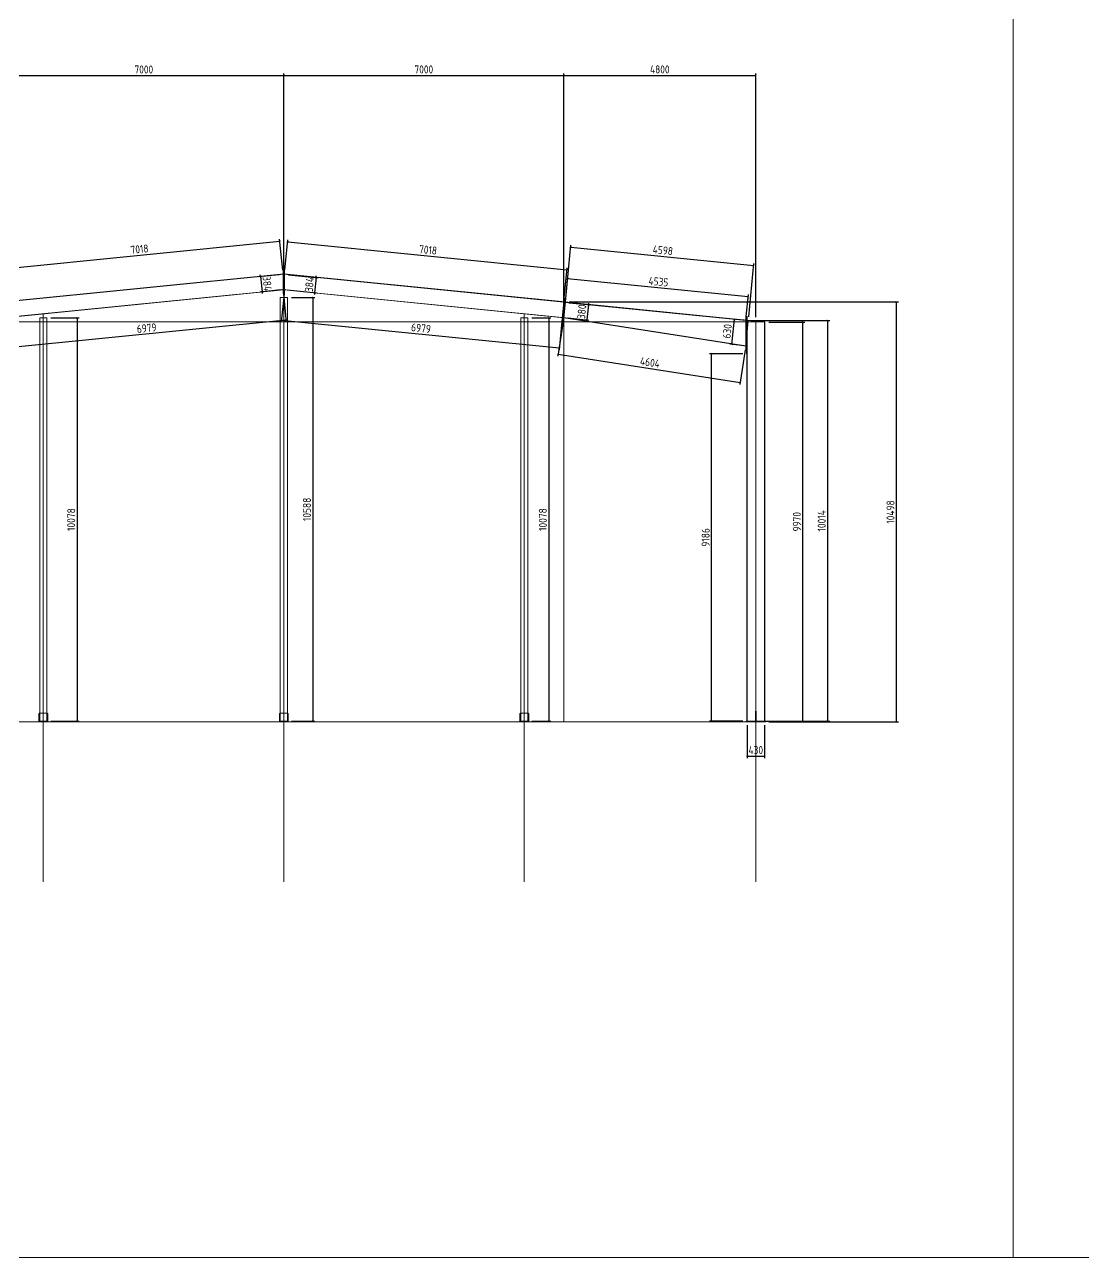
# Model space of a CAD drawing. Extents: x 485428 to 797698, y 56414 to 211814.
# Drawn here: x 594364 to 620832, y 79514 to 110328 of the extents above; entities that cross this region are included whole.
import ezdxf

# ---------------------------------------------------------------- set-up
doc = ezdxf.new("R2010")
doc.units = 0
doc.header["$LTSCALE"] = 1000
doc.header["$MEASUREMENT"] = 0
doc.layers.add('AXIS', color=3, linetype='Continuous')
doc.layers.add('DOTE', color=1, linetype='Continuous')
doc.styles.get("Standard").update_dxf_attribs({"font": 'gbenor.shx', "bigfont": 'gbcbig.shx'})
doc.dimstyles.get("Standard").update_dxf_attribs({"dimscale": 100, "dimtxt": 2, "dimasz": 0.4, "dimexe": 0.5, "dimexo": 1, "dimgap": 0.5, "dimtad": 1, "dimdec": 0, "dimzin": 0, "dimdsep": 46, "dimtxsty": 'Standard', "dimblk": 'ARCHTICK', "dimcen": 0.09, "dimadec": 0, "dimazin": 0, "dimtfac": 1, "dimtdec": 0, "dimtix": 1, "dimtmove": 2, "dimatfit": 3, "dimfxl": 1, "dimtolj": 1, "dimtzin": 0, "dimarcsym": 0})

# ---------------------------------------------------------------- blocks, each defined once
blk = doc.blocks.new('_ArchTick')
at = {"color": 0, "linetype": 'ByBlock', "const_width": 0.4}
blk.add_lwpolyline([(-0.5, -0.5), (0.5, 0.5)], dxfattribs=at)
blk = doc.blocks.new('*D29')
at = {"color": 3, "lineweight": -2}
for p, q in [((600843, 104197), (600843, 109109)), ((607843, 103297), (607843, 109109)), ((600843, 109059), (607843, 109059))]:
    blk.add_line(p, q, dxfattribs=at)
at = {"layer": 'Defpoints', "color": 0}
for p in [(607843, 109059), (600843, 104097), (607843, 103197)]:
    blk.add_point(p, dxfattribs=at)
at = {"color": 3, "lineweight": -2, "xscale": 40, "yscale": 40, "zscale": 40, "rotation": 180}
blk.add_blockref('_ArchTick', (600843, 109059), dxfattribs=at)
at = {"color": 3, "lineweight": -2, "xscale": 40, "yscale": 40, "zscale": 40}
blk.add_blockref('_ArchTick', (607843, 109059), dxfattribs=at)
at = {"color": 0, "lineweight": 15, "insert": (604343, 109209), "char_height": 200, "attachment_point": 5}
blk.add_mtext('\\A1;7000', dxfattribs=at)
blk = doc.blocks.new('*D38')
at = {"color": 3, "lineweight": -2}
for p, q in [((607976, 103395), (616211, 103395)), ((616161, 92897), (616161, 103395)), ((612968, 92897), (616211, 92897))]:
    blk.add_line(p, q, dxfattribs=at)
at = {"layer": 'Defpoints', "color": 0}
for p in [(607876, 103395), (616161, 103395), (612868, 92897)]:
    blk.add_point(p, dxfattribs=at)
at = {"color": 3, "lineweight": -2, "xscale": 40, "yscale": 40, "zscale": 40}
for p, rotation in [((616161, 103395), 90), ((616161, 92897), 270)]:
    blk.add_blockref('_ArchTick', p, dxfattribs=dict(at, rotation=rotation))
at = {"color": 0, "lineweight": 15, "insert": (616011, 98146), "char_height": 200, "attachment_point": 5, "rotation": 90}
blk.add_mtext('\\A1;10498', dxfattribs=at)
blk = doc.blocks.new('*D30')
at = {"color": 3, "lineweight": -2}
for p, q in [((593843, 104197), (593843, 109107)), ((600843, 104287), (600843, 109107)), ((593843, 109057), (600843, 109057))]:
    blk.add_line(p, q, dxfattribs=at)
at = {"layer": 'Defpoints', "color": 0}
for p in [(600843, 109057), (600843, 104187), (593843, 104097)]:
    blk.add_point(p, dxfattribs=at)
at = {"color": 3, "lineweight": -2, "xscale": 40, "yscale": 40, "zscale": 40, "rotation": 180}
blk.add_blockref('_ArchTick', (593843, 109057), dxfattribs=at)
at = {"color": 3, "lineweight": -2, "xscale": 40, "yscale": 40, "zscale": 40}
blk.add_blockref('_ArchTick', (600843, 109057), dxfattribs=at)
at = {"color": 0, "lineweight": 15, "insert": (597343, 109207), "char_height": 200, "attachment_point": 5}
blk.add_mtext('\\A1;7000', dxfattribs=at)
blk = doc.blocks.new('*D39')
at = {"color": 0, "lineweight": -2}
for p, q in [((612968, 102887), (613870, 102887)), ((613820, 92917), (613820, 102887)), ((612968, 92917), (613870, 92917))]:
    blk.add_line(p, q, dxfattribs=at)
at = {"layer": 'Defpoints', "color": 0}
for p in [(612868, 102887), (613820, 102887), (612868, 92917)]:
    blk.add_point(p, dxfattribs=at)
at = {"color": 0, "lineweight": -2, "xscale": 40, "yscale": 40, "zscale": 40}
for p, rotation in [((613820, 102887), 90), ((613820, 92917), 270)]:
    blk.add_blockref('_ArchTick', p, dxfattribs=dict(at, rotation=rotation))
at = {"color": 0, "lineweight": 15, "insert": (613670, 97902), "char_height": 200, "attachment_point": 5, "rotation": 90}
blk.add_mtext('\\A1;9970', dxfattribs=at)
blk = doc.blocks.new('*D31')
at = {"color": 0, "lineweight": -2}
for p, q in [((612528, 102931), (614491, 102931)), ((614441, 92917), (614441, 102931)), ((612528, 92917), (614491, 92917))]:
    blk.add_line(p, q, dxfattribs=at)
at = {"layer": 'Defpoints', "color": 0}
for p in [(612428, 102931), (614441, 102931), (612428, 92917)]:
    blk.add_point(p, dxfattribs=at)
at = {"color": 0, "lineweight": -2, "xscale": 40, "yscale": 40, "zscale": 40}
for p, rotation in [((614441, 102931), 90), ((614441, 92917), 270)]:
    blk.add_blockref('_ArchTick', p, dxfattribs=dict(at, rotation=rotation))
at = {"color": 0, "lineweight": 15, "insert": (614291, 97924), "char_height": 200, "attachment_point": 5, "rotation": 90}
blk.add_mtext('\\A1;10014', dxfattribs=at)
blk = doc.blocks.new('*D32')
at = {"color": 0, "lineweight": -2}
for p, q in [((612428, 92817), (612428, 91994)), ((612858, 92817), (612858, 91994)), ((612428, 92044), (612858, 92044))]:
    blk.add_line(p, q, dxfattribs=at)
at = {"layer": 'Defpoints', "color": 0}
for p in [(612428, 92917), (612858, 92917), (612858, 92044)]:
    blk.add_point(p, dxfattribs=at)
at = {"color": 0, "lineweight": -2, "xscale": 40, "yscale": 40, "zscale": 40, "rotation": 180}
blk.add_blockref('_ArchTick', (612428, 92044), dxfattribs=at)
at = {"color": 0, "lineweight": -2, "xscale": 40, "yscale": 40, "zscale": 40}
blk.add_blockref('_ArchTick', (612858, 92044), dxfattribs=at)
at = {"color": 0, "lineweight": 15, "insert": (612643, 92194), "char_height": 200, "attachment_point": 5}
blk.add_mtext('\\A1;430', dxfattribs=at)
blk = doc.blocks.new('*D33')
at = {"color": 0, "lineweight": -2}
for p, q in [((612319, 102103), (611489, 102103)), ((611539, 92917), (611539, 102103)), ((612318, 92917), (611489, 92917))]:
    blk.add_line(p, q, dxfattribs=at)
at = {"layer": 'Defpoints', "color": 0}
for p in [(611539, 102103), (612419, 102103), (612418, 92917)]:
    blk.add_point(p, dxfattribs=at)
at = {"color": 0, "lineweight": -2, "xscale": 40, "yscale": 40, "zscale": 40}
for p, rotation in [((611539, 102103), 90), ((611539, 92917), 270)]:
    blk.add_blockref('_ArchTick', p, dxfattribs=dict(at, rotation=rotation))
at = {"color": 0, "lineweight": 15, "insert": (611389, 97510), "char_height": 200, "attachment_point": 5, "rotation": 90}
blk.add_mtext('\\A1;9186', dxfattribs=at)
blk = doc.blocks.new('*D40')
at = {"color": 3, "lineweight": -2}
for p, q in [((607843, 103298), (607843, 109109)), ((612643, 103019), (612643, 109109)), ((607843, 109059), (612643, 109059))]:
    blk.add_line(p, q, dxfattribs=at)
at = {"layer": 'Defpoints', "color": 0}
for p in [(612643, 109059), (607843, 103198), (612643, 102919)]:
    blk.add_point(p, dxfattribs=at)
at = {"color": 3, "lineweight": -2, "xscale": 40, "yscale": 40, "zscale": 40, "rotation": 180}
blk.add_blockref('_ArchTick', (607843, 109059), dxfattribs=at)
at = {"color": 3, "lineweight": -2, "xscale": 40, "yscale": 40, "zscale": 40}
blk.add_blockref('_ArchTick', (612643, 109059), dxfattribs=at)
at = {"color": 0, "lineweight": 15, "insert": (610243, 109209), "char_height": 200, "attachment_point": 5}
blk.add_mtext('\\A1;4800', dxfattribs=at)
blk = doc.blocks.new('*D72')
at = {"color": 0, "lineweight": -2}
for p, q in [((607890, 103484), (607944, 104029)), ((607939, 103980), (612452, 103530)), ((612402, 103034), (612457, 103579))]:
    blk.add_line(p, q, dxfattribs=at)
at = {"layer": 'Defpoints', "color": 0}
for p in [(607880, 103385), (612452, 103530), (612392, 102935)]:
    blk.add_point(p, dxfattribs=at)
at = {"color": 0, "lineweight": -2, "xscale": 40, "yscale": 40, "zscale": 40}
for p, rotation in [((607939, 103980), 174.3045376051653), ((612452, 103530), 354.3045376051654)]:
    blk.add_blockref('_ArchTick', p, dxfattribs=dict(at, rotation=rotation))
at = {"color": 0, "lineweight": 15, "insert": (610210, 103904), "char_height": 200, "attachment_point": 5, "rotation": 354.3045}
blk.add_mtext('\\A1;4535', dxfattribs=at)
blk = doc.blocks.new('*D73')
at = {"color": 0, "lineweight": -2}
for p, q in [((607827, 102908), (607692, 102039)), ((607700, 102088), (612250, 101383)), ((612377, 102203), (612242, 101334))]:
    blk.add_line(p, q, dxfattribs=at)
at = {"layer": 'Defpoints', "color": 0}
for p in [(607842, 103006), (612392, 102301), (612250, 101383)]:
    blk.add_point(p, dxfattribs=at)
at = {"color": 0, "lineweight": -2, "xscale": 40, "yscale": 40, "zscale": 40}
for p, rotation in [((607700, 102088), 171.1926417219264), ((612250, 101383), 351.1926417219265)]:
    blk.add_blockref('_ArchTick', p, dxfattribs=dict(at, rotation=rotation))
at = {"color": 0, "lineweight": 15, "insert": (609998, 101884), "char_height": 200, "attachment_point": 5, "rotation": 351.1926}
blk.add_mtext('\\A1;4604', dxfattribs=at)
blk = doc.blocks.new('*D74')
at = {"color": 0, "lineweight": -2}
for p, q in [((607890, 103484), (608023, 104815)), ((608018, 104765), (612593, 104309)), ((612465, 103028), (612598, 104358))]:
    blk.add_line(p, q, dxfattribs=at)
at = {"layer": 'Defpoints', "color": 0}
for p in [(612593, 104309), (607880, 103385), (612455, 102928)]:
    blk.add_point(p, dxfattribs=at)
at = {"color": 0, "lineweight": -2, "xscale": 40, "yscale": 40, "zscale": 40}
for p, rotation in [((608018, 104765), 174.3043302998483), ((612593, 104309), 354.3043302998483)]:
    blk.add_blockref('_ArchTick', p, dxfattribs=dict(at, rotation=rotation))
at = {"color": 0, "lineweight": 15, "insert": (610320, 104686), "char_height": 200, "attachment_point": 5, "rotation": 354.3043}
blk.add_mtext('\\A1;4598', dxfattribs=at)
blk = doc.blocks.new('*D75')
at = {"color": 0, "lineweight": -2}
for p, q in [((612047, 102336), (612110, 102963)), ((612355, 102938), (612060, 102968)), ((612293, 102311), (611997, 102341))]:
    blk.add_line(p, q, dxfattribs=at)
at = {"layer": 'Defpoints', "color": 0}
for p in [(612110, 102963), (612455, 102928), (612392, 102301)]:
    blk.add_point(p, dxfattribs=at)
at = {"color": 0, "lineweight": -2, "xscale": 40, "yscale": 40, "zscale": 40}
for p, rotation in [((612110, 102963), 84.28940686249958), ((612047, 102336), 264.2894068624996)]:
    blk.add_blockref('_ArchTick', p, dxfattribs=dict(at, rotation=rotation))
at = {"color": 0, "lineweight": 15, "insert": (611929, 102664), "char_height": 200, "attachment_point": 5, "rotation": 84.2894}
blk.add_mtext('\\A1;630', dxfattribs=at)
blk = doc.blocks.new('*D76')
at = {"color": 0, "lineweight": -2}
for p, q in [((607980, 103375), (608511, 103321)), ((608461, 103326), (608423, 102948)), ((608461, 103326), (608465, 103366)), ((607942, 102996), (608473, 102943)), ((608423, 102948), (608419, 102909))]:
    blk.add_line(p, q, dxfattribs=at)
at = {"layer": 'Defpoints', "color": 0}
for p in [(607880, 103385), (607842, 103006), (608423, 102948)]:
    blk.add_point(p, dxfattribs=at)
at = {"color": 0, "lineweight": -2, "xscale": 40, "yscale": 40, "zscale": 40}
for p, rotation in [((608461, 103326), 264.289406862503), ((608423, 102948), 84.28940686250296)]:
    blk.add_blockref('_ArchTick', p, dxfattribs=dict(at, rotation=rotation))
at = {"color": 0, "lineweight": 15, "insert": (608293, 103152), "char_height": 200, "attachment_point": 5, "rotation": 84.2894}
blk.add_mtext('\\A1;380', dxfattribs=at)
blk = doc.blocks.new('*D77')
at = {"color": 0, "lineweight": -2}
for p, q in [((600851, 103602), (600780, 102889)), ((600785, 102939), (607730, 102246)), ((607796, 102909), (607725, 102196))]:
    blk.add_line(p, q, dxfattribs=at)
at = {"layer": 'Defpoints', "color": 0}
for p in [(600861, 103701), (607806, 103008), (607730, 102246)]:
    blk.add_point(p, dxfattribs=at)
at = {"color": 0, "lineweight": -2, "xscale": 40, "yscale": 40, "zscale": 40}
for p, rotation in [((600785, 102939), 174.2998766177642), ((607730, 102246), 354.2998766177642)]:
    blk.add_blockref('_ArchTick', p, dxfattribs=dict(at, rotation=rotation))
at = {"color": 0, "lineweight": 15, "insert": (604273, 102742), "char_height": 200, "attachment_point": 5, "rotation": 354.2999}
blk.add_mtext('\\A1;6979', dxfattribs=at)
blk = doc.blocks.new('*D78')
at = {"color": 0, "lineweight": -2}
for p, q in [((600961, 104077), (601702, 104003)), ((601652, 104008), (601614, 103626)), ((601652, 104008), (601656, 104048)), ((600923, 103695), (601664, 103621)), ((601614, 103626), (601610, 103586))]:
    blk.add_line(p, q, dxfattribs=at)
at = {"layer": 'Defpoints', "color": 0}
for p in [(600861, 104087), (600823, 103705), (601614, 103626)]:
    blk.add_point(p, dxfattribs=at)
at = {"color": 0, "lineweight": -2, "xscale": 40, "yscale": 40, "zscale": 40}
for p, rotation in [((601652, 104008), 264.2998766177524), ((601614, 103626), 84.29987661775243)]:
    blk.add_blockref('_ArchTick', p, dxfattribs=dict(at, rotation=rotation))
at = {"color": 0, "lineweight": 15, "insert": (601484, 103832), "char_height": 200, "attachment_point": 5, "rotation": 84.2999}
blk.add_mtext('\\A1;384', dxfattribs=at)
blk = doc.blocks.new('*D79')
at = {"color": 0, "lineweight": -2}
for p, q in [((600835, 103602), (600906, 102889)), ((600901, 102939), (593956, 102246)), ((593890, 102909), (593961, 102196))]:
    blk.add_line(p, q, dxfattribs=at)
at = {"layer": 'Defpoints', "color": 0}
for p in [(600825, 103701), (593880, 103008), (593956, 102246)]:
    blk.add_point(p, dxfattribs=at)
at = {"color": 0, "lineweight": -2, "xscale": 40, "yscale": 40, "zscale": 40}
for p, rotation in [((600901, 102939), 5.7001233822358), ((593956, 102246), 185.7001233822358)]:
    blk.add_blockref('_ArchTick', p, dxfattribs=dict(at, rotation=rotation))
at = {"color": 0, "lineweight": 15, "insert": (597414, 102742), "char_height": 200, "attachment_point": 5, "rotation": 5.7001}
blk.add_mtext('\\A1;6979', dxfattribs=at)
blk = doc.blocks.new('*D80')
at = {"color": 0, "lineweight": -2}
for p, q in [((593759, 104218), (600743, 104915)), ((600815, 104187), (600738, 104965)), ((593832, 103490), (593755, 104268))]:
    blk.add_line(p, q, dxfattribs=at)
at = {"layer": 'Defpoints', "color": 0}
for p in [(600743, 104915), (600825, 104087), (593842, 103390)]:
    blk.add_point(p, dxfattribs=at)
at = {"color": 0, "lineweight": -2, "xscale": 40, "yscale": 40, "zscale": 40}
for p, rotation in [((600743, 104915), 5.700078972229645), ((593759, 104218), 185.7000789722296)]:
    blk.add_blockref('_ArchTick', p, dxfattribs=dict(at, rotation=rotation))
at = {"color": 0, "lineweight": 15, "insert": (597236, 104716), "char_height": 200, "attachment_point": 5, "rotation": 5.7001}
blk.add_mtext('\\A1;7018', dxfattribs=at)
blk = doc.blocks.new('*D81')
at = {"color": 0, "lineweight": -2}
for p, q in [((600871, 104187), (600947, 104946)), ((600942, 104896), (607925, 104199)), ((607854, 103490), (607930, 104249))]:
    blk.add_line(p, q, dxfattribs=at)
at = {"layer": 'Defpoints', "color": 0}
for p in [(607925, 104199), (600861, 104087), (607844, 103390)]:
    blk.add_point(p, dxfattribs=at)
at = {"color": 0, "lineweight": -2, "xscale": 40, "yscale": 40, "zscale": 40}
for p, rotation in [((600942, 104896), 174.2999210277719), ((607925, 104199), 354.2999210277719)]:
    blk.add_blockref('_ArchTick', p, dxfattribs=dict(at, rotation=rotation))
at = {"color": 0, "lineweight": 15, "insert": (604449, 104697), "char_height": 200, "attachment_point": 5, "rotation": 354.2999}
blk.add_mtext('\\A1;7018', dxfattribs=at)
blk = doc.blocks.new('*D82')
at = {"color": 0, "lineweight": -2}
for p, q in [((600726, 104077), (600210, 104026)), ((600260, 104031), (600256, 104070)), ((600260, 104031), (600298, 103649)), ((600764, 103695), (600248, 103644)), ((600298, 103649), (600302, 103609))]:
    blk.add_line(p, q, dxfattribs=at)
at = {"layer": 'Defpoints', "color": 0}
for p in [(600825, 104087), (600298, 103649), (600863, 103705)]:
    blk.add_point(p, dxfattribs=at)
at = {"color": 0, "lineweight": -2, "xscale": 40, "yscale": 40, "zscale": 40}
for p, rotation in [((600260, 104031), 275.7000962460447), ((600298, 103649), 95.70009624604467)]:
    blk.add_blockref('_ArchTick', p, dxfattribs=dict(at, rotation=rotation))
at = {"color": 0, "lineweight": 15, "insert": (600428, 103854), "char_height": 200, "attachment_point": 5, "rotation": 275.7001}
blk.add_mtext('\\A1;384', dxfattribs=at)
blk = doc.blocks.new('*D100')
at = {"color": 0, "lineweight": -2}
for p, q in [((595020, 102995), (595728, 102995)), ((595678, 102995), (595678, 92917)), ((595020, 92917), (595728, 92917))]:
    blk.add_line(p, q, dxfattribs=at)
at = {"layer": 'Defpoints', "color": 0}
for p in [(594920, 102995), (594920, 92917), (595678, 92917)]:
    blk.add_point(p, dxfattribs=at)
at = {"color": 0, "lineweight": -2, "xscale": 40, "yscale": 40, "zscale": 40}
for p, rotation in [((595678, 102995), 90), ((595678, 92917), 270)]:
    blk.add_blockref('_ArchTick', p, dxfattribs=dict(at, rotation=rotation))
at = {"color": 0, "lineweight": 15, "insert": (595528, 97956), "char_height": 200, "attachment_point": 5, "rotation": 90}
blk.add_mtext('\\A1;10078', dxfattribs=at)
blk = doc.blocks.new('*D101')
at = {"color": 0, "lineweight": -2}
for p, q in [((601033, 103505), (601622, 103505)), ((601572, 103505), (601572, 92917)), ((601033, 92917), (601622, 92917))]:
    blk.add_line(p, q, dxfattribs=at)
at = {"layer": 'Defpoints', "color": 0}
for p in [(600933, 103505), (600933, 92917), (601572, 92917)]:
    blk.add_point(p, dxfattribs=at)
at = {"color": 0, "lineweight": -2, "xscale": 40, "yscale": 40, "zscale": 40}
for p, rotation in [((601572, 103505), 90), ((601572, 92917), 270)]:
    blk.add_blockref('_ArchTick', p, dxfattribs=dict(at, rotation=rotation))
at = {"color": 0, "lineweight": 15, "insert": (601422, 98211), "char_height": 200, "attachment_point": 5, "rotation": 90}
blk.add_mtext('\\A1;10588', dxfattribs=at)
blk = doc.blocks.new('*D102')
at = {"color": 0, "lineweight": -2}
for p, q in [((607046, 102995), (607519, 102995)), ((607469, 102995), (607469, 92917)), ((607046, 92917), (607519, 92917))]:
    blk.add_line(p, q, dxfattribs=at)
at = {"layer": 'Defpoints', "color": 0}
for p in [(606946, 102995), (606946, 92917), (607469, 92917)]:
    blk.add_point(p, dxfattribs=at)
at = {"color": 0, "lineweight": -2, "xscale": 40, "yscale": 40, "zscale": 40}
for p, rotation in [((607469, 102995), 90), ((607469, 92917), 270)]:
    blk.add_blockref('_ArchTick', p, dxfattribs=dict(at, rotation=rotation))
at = {"color": 0, "lineweight": 15, "insert": (607319, 97956), "char_height": 200, "attachment_point": 5, "rotation": 90}
blk.add_mtext('\\A1;10078', dxfattribs=at)

msp = doc.modelspace()

# ---------------------------------------------------------------- linework, layer by layer
at = {"color": 2, "lineweight": 15}
for p, q in [((600825.3, 103605), (600825.3, 104187)), ((600843.3, 104187), (600825.3, 104187)), ((600825.4, 104276.1), (600843.5, 104097)), ((600843.3, 103605), (600843.3, 104187)), ((600843.3, 104187), (600861.3, 104187)), ((600843.3, 103605), (600843.3, 104187)), ((600861.3, 103605), (600861.3, 104187)), ((600838.8, 104144.1), (600843.5, 104097)), ((600843.3, 103605), (600825.3, 103605)), ((600843.3, 103605), (600861.3, 103605)), ((600843.3, 103605), (600843.3, 103505)), ((600753.3, 103505), (600933.3, 103505)), ((607796.5, 102910.5), (607854.2, 103487.6)), ((607814.4, 102908.7), (607872.1, 103485.8)), ((607832.3, 102906.9), (607890, 103484)), ((607854.2, 103487.6), (607890, 103484)), ((594830.3, 103095), (594830.3, 102995)), ((606856.3, 103095), (606856.3, 102995)), ((612392.3, 103033), (612428.3, 103033)), ((612392.3, 103033), (612392.3, 102203)), ((612410.3, 103033), (612410.3, 102103)), ((612428.3, 103033), (612428.3, 102103)), ((607796.5, 102910.5), (607832.3, 102906.9)), ((612392.3, 102203), (612410.3, 102203)), ((612428.3, 102103), (612410.3, 102103)), ((594735.3, 93117), (594720.3, 93102)), ((594720.3, 93102), (594720.3, 92917)), ((594830.3, 93117), (594735.3, 93117)), ((594830.3, 93117), (594925.3, 93117)), ((594925.3, 93117), (594940.3, 93102)), ((594940.3, 93102), (594940.3, 92917)), ((600748.3, 93117), (600733.3, 93102)), ((600733.3, 93102), (600733.3, 92917)), ((600843.3, 93117), (600748.3, 93117)), ((600843.3, 93117), (600938.3, 93117)), ((600938.3, 93117), (600953.3, 93102)), ((600953.3, 93102), (600953.3, 92917)), ((606761.3, 93117), (606746.3, 93102)), ((606746.3, 93102), (606746.3, 92917)), ((606856.3, 93117), (606761.3, 93117)), ((606856.3, 93117), (606951.3, 93117)), ((606951.3, 93117), (606966.3, 93102)), ((606966.3, 93102), (606966.3, 92917)), ((612643.3, 93167), (612638.3, 93167)), ((612638.3, 93167), (612638.3, 92917)), ((612643.3, 93167), (612648.3, 93167)), ((612648.3, 93167), (612648.3, 92917)), ((594720.3, 92897), (594720.3, 92917)), ((594720.3, 92917), (594940.3, 92917)), ((594940.3, 92897), (594720.3, 92897)), ((594940.3, 92917), (594940.3, 92897)), ((600733.3, 92897), (600733.3, 92917)), ((600733.3, 92917), (600953.3, 92917)), ((600953.3, 92897), (600733.3, 92897)), ((600953.3, 92917), (600953.3, 92897)), ((606746.3, 92897), (606746.3, 92917)), ((606746.3, 92917), (606966.3, 92917)), ((606966.3, 92897), (606746.3, 92897)), ((606966.3, 92917), (606966.3, 92897)), ((612398.3, 92897), (612398.3, 92917)), ((612398.3, 92917), (612888.3, 92917)), ((612888.3, 92897), (612398.3, 92897)), ((612888.3, 92917), (612888.3, 92897))]:
    msp.add_line(p, q, dxfattribs=at)
at = {"lineweight": 15}
for p, q in [((600843.3, 104097), (593828.3, 103396.8)), ((600843.3, 104088.9), (593829.1, 103388.8)), ((600843.3, 104097), (607876.2, 103395)), ((600843.3, 104088.9), (607844.5, 103390.1)), ((600893.1, 103708), (593867.3, 103006.7)), ((600843.3, 103695), (593868.1, 102998.7)), ((600775.4, 103709.8), (607806.3, 103008)), ((600843.3, 103695), (607841.3, 102996.5)), ((607863.2, 103396.3), (612392.3, 102944.6)), ((607880.1, 103384.5), (612392.3, 102934.5)), ((594740.3, 102995), (594920.3, 102995)), ((606766.3, 102995), (606946.3, 102995)), ((607841.4, 102996.5), (612392.3, 102291.3)), ((607842.3, 103006.4), (612392.3, 102301.5)), ((612428.3, 102941), (612868.3, 102897)), ((612428.3, 102930.9), (612868.3, 102886.9)), ((612868.3, 102897), (588592.3, 102897)), ((612868.3, 92897), (569185.3, 92897))]:
    msp.add_line(p, q, dxfattribs=at)
at = {"color": 1, "lineweight": 15}
for p, q in [((600861.3, 104087.1), (600823.2, 103705)), ((600825.3, 104087.1), (600863.5, 103705)), ((612392.3, 102301.5), (612455, 102928.2))]:
    msp.add_line(p, q, dxfattribs=at)
at = {"lineweight": 15}
for points in [[(565618.1, 117314.2), (619078.1, 117314.2), (619078.1, 79514.2), (565618.1, 79514.2)], [(619078.1, 117314.2), (672538.1, 117314.2), (672538.1, 79514.2), (619078.1, 79514.2)]]:
    msp.add_lwpolyline(points, close=True, dxfattribs=at)
at = {"layer": 'AXIS', "lineweight": 15}
for p, q in [((594830.3, 92897), (594830.3, 88897)), ((600843.3, 92897), (600843.3, 88897)), ((606856.3, 92897), (606856.3, 88897)), ((612643.3, 92897), (612643.3, 88897))]:
    msp.add_line(p, q, dxfattribs=at)
at = {"layer": 'DOTE', "lineweight": 15}
for p, q in [((600843.3, 92897), (600843.3, 104097)), ((607843.3, 92897), (607843.3, 104097)), ((607843.3, 92897), (607843.3, 104097)), ((594830.3, 92897), (594830.3, 103095)), ((606856.3, 92897), (606856.3, 103095)), ((612643.3, 92897), (612643.3, 102897))]:
    msp.add_line(p, q, dxfattribs=at)
at = {"layer": 'DOTE', "color": 0, "lineweight": 15}
for p, q in [((600753.3, 92917), (600753.3, 103505)), ((600933.3, 92917), (600933.3, 103505)), ((594740.3, 92917), (594740.3, 102995)), ((594920.3, 92917), (594920.3, 102995)), ((606766.3, 92917), (606766.3, 102995)), ((606946.3, 92917), (606946.3, 102995)), ((612428.3, 92917), (612428.3, 102941)), ((612858.3, 92917), (612858.3, 102887.9)), ((612868.3, 92917), (612868.3, 102897)), ((612418.3, 92917), (612418.3, 102103))]:
    msp.add_line(p, q, dxfattribs=at)

# ---------------------------------------------------------------- dimensions: what is measured, and where the dimension line sits
at = {"lineweight": 15}
for base, p1, p2, picture, middle in [((600843.3, 109057.4), (593843.3, 104097), (600843.3, 104187), '*D30', (597343.3, 109207.4)), ((607843.3, 109059.4), (600843.3, 104097), (607843.3, 103197.3), '*D29', (604343.3, 109209.4)), ((612643.3, 109059.4), (607843.3, 103197.6), (612643.3, 102919.5), '*D40', (610243.3, 109209.4))]:
    dim = msp.add_linear_dim(base=base, p1=p1, p2=p2, dimstyle='Standard', override={"dimclrd": 3, "dimclre": 3}, dxfattribs=at)
    dim.commit()
    dim.dimension.update_dxf_attribs({"geometry": picture, "text_midpoint": middle})
at = {"color": 1, "lineweight": 15}
for p1, p2, distance, picture, middle in [((593842.2, 103390.1), (600825.3, 104087.1), 832.4, '*D80', (597236.2, 104716.2)), ((600861.3, 104087.1), (607844.5, 103390.1), 813.1, '*D81', (604448.6, 104697)), ((607880.1, 103384.5), (612455, 102928.2), 1387.3, '*D74', (610320.1, 104686.1)), ((600825.3, 104087.1), (600863.5, 103705), -568.6, '*D82', (600427.9, 103854.5)), ((600861.3, 104087.1), (600823.2, 103705), 795.1, '*D78', (601484.1, 103832)), ((607880.1, 103384.5), (612392.3, 102934.5), 598, '*D72', (610210.4, 103903.8)), ((600825.3, 103701.2), (593880.4, 103008), 766.1, '*D79', (597414, 102741.5)), ((600861.3139, 103701.2205), (607806.2621, 103008.0074), -766.1199, '*D77', (604272.5938, 102741.5405)), ((600933.3, 103505), (600933.3, 92917), 638.9, '*D101', (601422.2, 98211)), ((607880.1, 103384.5), (607842.3, 103006.4), 583.8, '*D76', (608292.8, 103152.3)), ((594920.3, 102995), (594920.3, 92917), 757.7, '*D100', (595528, 97956)), ((606946.3, 102995), (606946.3, 92917), 522.3, '*D102', (607318.6, 97956)), ((607842.3, 103006.4), (612392.3, 102301.5), -929.1, '*D73', (609998, 101884)), ((612392.3, 102301.5), (612455, 102928.2), 347.2, '*D75', (611928.9, 102664.3))]:
    dim = msp.add_aligned_dim(p1=p1, p2=p2, distance=distance, dimstyle='Standard', dxfattribs=at)
    dim.commit()
    dim.dimension.update_dxf_attribs({"geometry": picture, "text_midpoint": middle})
at = {"lineweight": 15}
dim = msp.add_linear_dim(base=(616161.3, 103395), p1=(612868.3, 92897), p2=(607876.2, 103395), angle=90, dimstyle='Standard', override={"dimclrd": 3, "dimclre": 3}, dxfattribs=at)
dim.commit()
dim.dimension.update_dxf_attribs({"geometry": '*D38', "text_midpoint": (616011.3, 98146)})
at = {"color": 1, "lineweight": 15}
for base, p1, p2, picture, middle in [((614441.4, 102930.9), (612428.3, 92917), (612428.3, 102930.9), '*D31', (614291.4, 97923.9)), ((613820, 102886.9), (612868.3, 92917), (612868.3, 102886.9), '*D39', (613670, 97901.9)), ((611538.8, 102103), (612418.3, 92917), (612419.3, 102103), '*D33', (611388.8, 97510))]:
    dim = msp.add_linear_dim(base=base, p1=p1, p2=p2, angle=90, dimstyle='Standard', dxfattribs=at)
    dim.commit()
    dim.dimension.update_dxf_attribs({"geometry": picture, "text_midpoint": middle})
dim = msp.add_linear_dim(base=(612858.3, 92044), p1=(612428.3, 92917), p2=(612858.3, 92917), dimstyle='Standard', dxfattribs=at)
dim.commit()
dim.dimension.update_dxf_attribs({"geometry": '*D32', "text_midpoint": (612643.3, 92194)})

doc.saveas('drawing.dxf')
